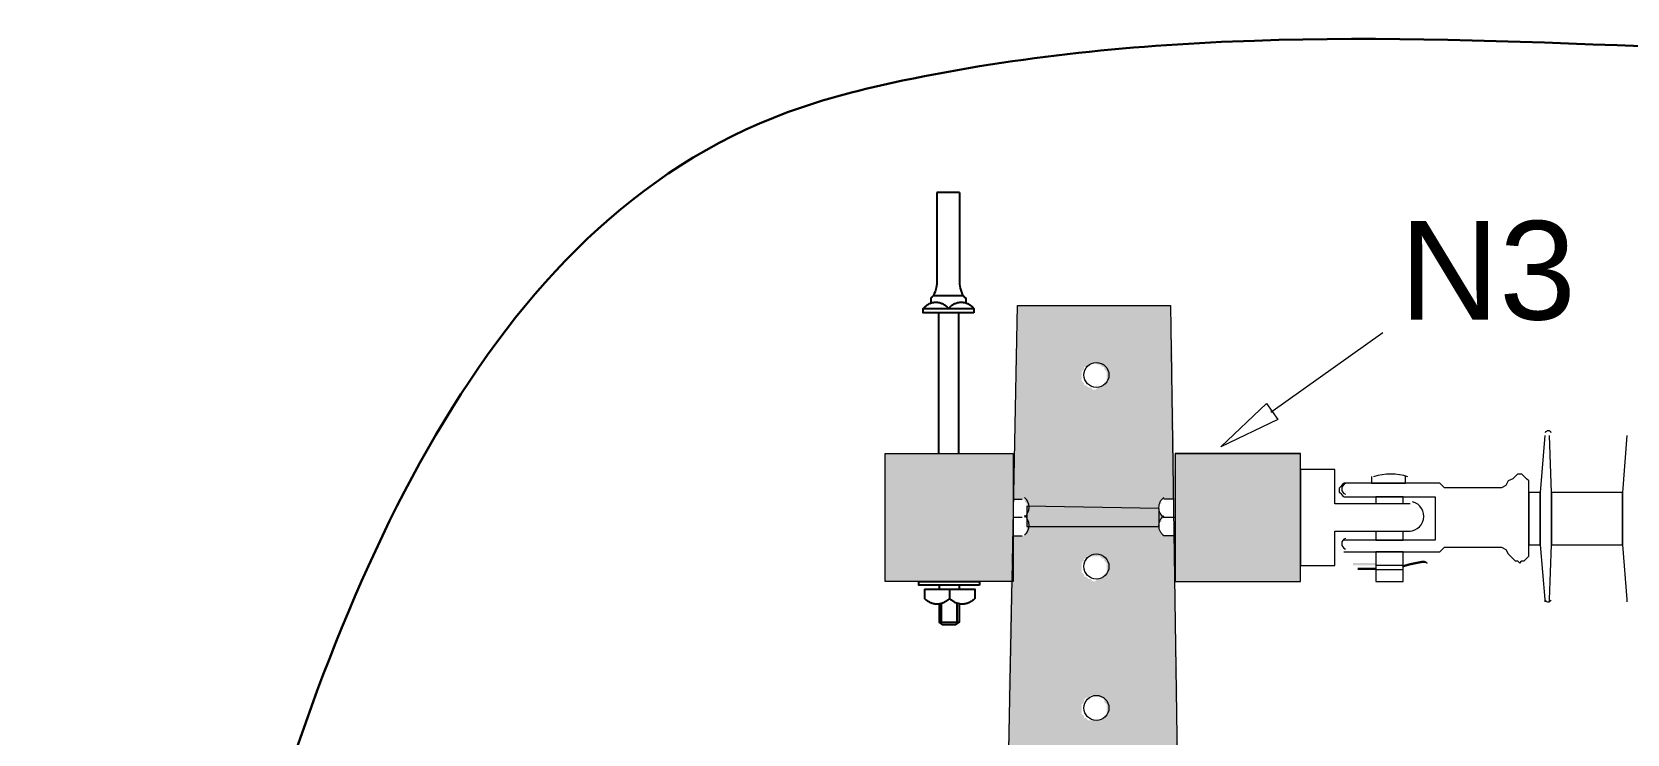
# Model space of a CAD drawing. Header units: millimetres. Extents: x 3949 to 6216, y -1987 to -943.
# Drawn here: x 5040.93 to 5075.06, y -1440.37 to -1425.33 of the extents above; entities that cross this region are included whole.
import ezdxf

# ---------------------------------------------------------------- set-up
doc = ezdxf.new("R2010")
doc.units = ezdxf.units.MM
doc.linetypes.add('DASHED', pattern=[19.05, 12.7, -6.35])
doc.layers.add('PADRÃO DE ENTRADA', color=7, linetype='Continuous', lineweight=0)
doc.styles.add('ARIAL', font='arial.ttf')

msp = doc.modelspace()

# ---------------------------------------------------------------- linework, layer by layer
at = {"layer": 'PADRÃO DE ENTRADA', "linetype": 'DASHED', "lineweight": -2}
msp.add_line((5060.779, -1428.771), (5060.299, -1428.771), dxfattribs=at)
at = {"layer": 'PADRÃO DE ENTRADA', "color": 0, "linetype": 'DASHED', "lineweight": -2}
for points in [[(5060.299, -1428.771), (5060.299, -1430.734)], [(5060.779, -1428.771), (5060.779, -1430.734)], [(5060.299, -1430.734), (5060.283, -1430.816), (5060.258, -1430.898), (5060.242, -1430.938), (5060.223, -1430.976), (5060.198, -1431.007), (5060.17, -1431.029)], [(5060.779, -1430.734), (5060.798, -1430.819), (5060.823, -1430.904), (5060.839, -1430.948), (5060.864, -1430.985), (5060.892, -1431.017), (5060.927, -1431.039)]]:
    msp.add_lwpolyline(points, dxfattribs=at)
at = {"layer": 'PADRÃO DE ENTRADA', "color": 0, "lineweight": -2}
for points in [[(5060.864, -1430.985), (5060.217, -1430.985)], [(5060.006, -1431.262), (5060.041, -1431.221), (5060.053, -1431.209), (5060.066, -1431.199), (5060.079, -1431.187), (5060.091, -1431.177), (5060.104, -1431.168), (5060.119, -1431.161), (5060.135, -1431.152), (5060.148, -1431.146), (5060.163, -1431.139), (5060.179, -1431.136), (5060.195, -1431.13), (5060.211, -1431.127), (5060.226, -1431.124), (5060.242, -1431.121), (5060.258, -1431.121), (5060.277, -1431.121), (5060.292, -1431.121), (5060.308, -1431.121), (5060.324, -1431.124), (5060.339, -1431.127), (5060.355, -1431.13), (5060.371, -1431.133), (5060.386, -1431.139), (5060.402, -1431.146), (5060.418, -1431.152), (5060.43, -1431.158), (5060.446, -1431.168), (5060.462, -1431.177), (5060.474, -1431.187), (5060.487, -1431.196), (5060.5, -1431.209), (5060.512, -1431.218), (5060.547, -1431.259)], [(5061.09, -1431.35), (5060.006, -1431.35), (5060.006, -1431.259), (5061.09, -1431.259), (5061.09, -1431.35)], [(5060.17, -1431.029), (5060.17, -1431.139)], [(5060.335, -1431.347), (5060.335, -1434.363)], [(5060.547, -1431.259), (5060.581, -1431.218), (5060.594, -1431.209), (5060.606, -1431.196), (5060.619, -1431.187), (5060.632, -1431.177), (5060.647, -1431.168), (5060.66, -1431.158), (5060.675, -1431.152), (5060.691, -1431.146), (5060.707, -1431.139), (5060.723, -1431.133), (5060.738, -1431.13), (5060.754, -1431.127), (5060.77, -1431.124), (5060.785, -1431.121), (5060.801, -1431.121), (5060.817, -1431.121), (5060.833, -1431.121), (5060.851, -1431.121), (5060.867, -1431.124), (5060.883, -1431.127), (5060.899, -1431.13), (5060.914, -1431.133), (5060.93, -1431.139), (5060.946, -1431.146), (5060.958, -1431.152), (5060.974, -1431.158), (5060.99, -1431.168), (5061.002, -1431.174), (5061.018, -1431.187), (5061.03, -1431.196), (5061.043, -1431.209), (5061.056, -1431.218), (5061.09, -1431.259)], [(5060.762, -1431.347), (5060.762, -1434.363)], [(5060.927, -1431.139), (5060.927, -1431.039)], [(5061.211, -1437.181), (5059.911, -1437.181), (5059.911, -1437.097), (5061.211, -1437.097), (5061.211, -1437.181)], [(5061.111, -1437.463), (5061.07, -1437.5), (5061.057, -1437.51), (5061.041, -1437.519), (5061.029, -1437.529), (5061.013, -1437.538), (5061.001, -1437.544), (5060.985, -1437.554), (5060.972, -1437.56), (5060.957, -1437.563), (5060.944, -1437.569), (5060.928, -1437.573), (5060.913, -1437.576), (5060.897, -1437.579), (5060.884, -1437.582), (5060.869, -1437.585), (5060.853, -1437.585), (5060.837, -1437.585), (5060.825, -1437.585), (5060.809, -1437.585), (5060.793, -1437.582), (5060.781, -1437.579), (5060.765, -1437.576), (5060.749, -1437.573), (5060.734, -1437.569), (5060.721, -1437.563), (5060.705, -1437.56), (5060.693, -1437.554), (5060.677, -1437.544), (5060.664, -1437.538), (5060.649, -1437.529), (5060.636, -1437.519), (5060.621, -1437.51), (5060.608, -1437.5), (5060.57, -1437.463), (5060.529, -1437.5), (5060.517, -1437.51), (5060.501, -1437.519), (5060.489, -1437.529), (5060.473, -1437.538), (5060.46, -1437.544), (5060.445, -1437.554), (5060.432, -1437.56), (5060.416, -1437.563), (5060.404, -1437.569), (5060.388, -1437.573), (5060.372, -1437.576), (5060.357, -1437.579), (5060.344, -1437.582), (5060.328, -1437.585), (5060.313, -1437.585), (5060.297, -1437.585), (5060.284, -1437.585), (5060.269, -1437.585), (5060.253, -1437.582), (5060.237, -1437.579), (5060.225, -1437.576), (5060.209, -1437.573), (5060.193, -1437.569), (5060.181, -1437.563), (5060.165, -1437.56), (5060.152, -1437.554), (5060.137, -1437.544), (5060.124, -1437.538), (5060.108, -1437.529), (5060.096, -1437.519), (5060.08, -1437.51), (5060.068, -1437.5), (5060.03, -1437.463)], [(5060.033, -1437.262), (5061.111, -1437.262), (5061.111, -1437.463)], [(5060.033, -1437.262), (5060.033, -1437.466)], [(5060.344, -1437.179), (5060.344, -1437.262)], [(5060.57, -1437.262), (5060.57, -1437.463)], [(5060.771, -1437.179), (5060.771, -1437.262)], [(5060.344, -1437.582), (5060.344, -1437.972)], [(5060.388, -1437.573), (5060.388, -1437.972)], [(5060.727, -1437.566), (5060.727, -1437.972)], [(5060.771, -1437.579), (5060.771, -1437.972)], [(5060.344, -1437.972), (5060.771, -1437.972), (5060.69, -1438.028), (5060.426, -1438.028), (5060.344, -1437.972)]]:
    msp.add_lwpolyline(points, dxfattribs=at)
at = {"layer": 'PADRÃO DE ENTRADA', "lineweight": 5}
for points in [[(5061.733, -1445.835), (5062.025, -1431.189), (5065.296, -1431.189), (5065.785, -1464.68)], [(5068.079, -1434.363), (5065.394, -1434.363)], [(5068.079, -1434.363), (5065.394, -1434.363), (5068.079, -1434.363), (5065.394, -1434.363)], [(5070.423, -1435.437), (5068.811, -1435.437), (5068.811, -1434.704), (5068.079, -1434.704), (5068.079, -1436.755), (5068.811, -1436.755), (5068.811, -1436.023), (5070.423, -1436.023)], [(5061.928, -1435.339), (5062.123, -1435.339)], [(5065.345, -1435.339), (5065.15, -1435.339)], [(5065.052, -1435.925), (5065.052, -1435.534)], [(5061.928, -1436.12), (5062.123, -1436.12)]]:
    msp.add_lwpolyline(points, dxfattribs=at)
at = {"layer": 'PADRÃO DE ENTRADA', "color": 150, "lineweight": 5, "true_color": 0x007eff}
msp.add_lwpolyline([(5069.837, -1431.775), (5067.445, -1433.484)], dxfattribs=at)
msp.add_lwpolyline([(5067.591, -1433.63), (5066.37, -1434.216), (5067.347, -1433.289)], close=True, dxfattribs=at)
at = {"layer": 'PADRÃO DE ENTRADA', "color": 7, "lineweight": 5}
for points in [[(5073.303, -1433.972), (5073.205, -1435.193), (5073.205, -1436.315), (5073.303, -1437.487), (5073.303, -1437.536)], [(5073.401, -1437.536), (5073.401, -1437.487), (5073.449, -1436.315), (5073.449, -1435.193), (5073.401, -1433.972)], [(5075.061, -1433.972), (5074.963, -1435.193), (5074.963, -1436.315), (5075.061, -1437.487), (5075.061, -1437.536)], [(5069.007, -1436.462), (5071.057, -1436.462), (5071.155, -1436.364), (5072.375, -1436.364), (5072.473, -1436.413), (5072.522, -1436.511), (5072.619, -1436.608), (5072.668, -1436.657), (5072.717, -1436.657), (5072.766, -1436.706), (5072.815, -1436.657), (5072.864, -1436.657), (5072.912, -1436.608), (5072.961, -1436.56), (5072.961, -1436.511), (5072.961, -1436.364), (5072.961, -1436.315), (5072.961, -1435.095), (5072.961, -1434.997), (5072.961, -1434.948), (5072.912, -1434.9), (5072.864, -1434.851), (5072.815, -1434.802), (5072.766, -1434.802), (5072.717, -1434.802), (5072.668, -1434.851), (5072.619, -1434.9), (5072.522, -1434.948), (5072.473, -1435.046), (5072.375, -1435.095), (5071.155, -1435.095), (5071.057, -1434.997), (5069.007, -1434.997)], [(5069.593, -1434.851), (5069.593, -1434.997), (5070.325, -1434.997), (5070.325, -1434.851)], [(5061.928, -1435.339), (5061.928, -1436.12)], [(5069.007, -1435.29), (5070.96, -1435.29), (5070.96, -1436.218), (5069.007, -1436.218)], [(5070.276, -1435.437), (5070.276, -1435.29), (5069.69, -1435.29), (5069.69, -1435.437)], [(5062.123, -1435.73), (5061.928, -1435.73)], [(5069.69, -1436.023), (5069.69, -1436.218), (5070.276, -1436.218), (5070.276, -1436.023)], [(5070.276, -1436.755), (5069.69, -1436.755)], [(5070.276, -1436.852), (5069.69, -1436.852)]]:
    msp.add_lwpolyline(points, dxfattribs=at)
at = {"layer": 'PADRÃO DE ENTRADA', "lineweight": 5}
for points in [[(5061.928, -1435.73), (5061.928, -1437.097), (5059.194, -1437.097), (5059.194, -1434.363), (5061.928, -1434.363)], [(5065.394, -1435.73), (5065.394, -1437.097), (5068.079, -1437.097), (5068.079, -1434.363), (5065.394, -1434.363)], [(5062.221, -1435.486), (5062.221, -1435.925), (5065.052, -1435.925), (5065.052, -1435.534)]]:
    msp.add_lwpolyline(points, close=True, dxfattribs=at)
at = {"layer": 'PADRÃO DE ENTRADA', "lineweight": 0}
msp.add_lwpolyline([(5069.007, -1435.29), (5068.958, -1435.241), (5068.909, -1435.193), (5068.909, -1435.144), (5068.909, -1435.095), (5068.958, -1435.046), (5069.007, -1434.997)], dxfattribs=at)
at = {"layer": 'PADRÃO DE ENTRADA', "lineweight": 5}
for points in [[(5065.394, -1435.73), (5065.15, -1435.73, -0.47856), (5065.152, -1435.301)], [(5065.394, -1436.12), (5065.15, -1436.12, -0.47856), (5065.152, -1435.691)]]:
    msp.add_lwpolyline(points, format="xyb", dxfattribs=at)
at = {"layer": 'PADRÃO DE ENTRADA', "color": 7, "lineweight": 5}
for points in [[(5073.205, -1435.193), (5072.961, -1435.193), (5072.961, -1436.315), (5073.205, -1436.315)], [(5074.963, -1435.193), (5073.449, -1435.193), (5073.449, -1436.315), (5074.963, -1436.315)], [(5070.276, -1436.462), (5069.69, -1436.462), (5069.69, -1437.097), (5070.276, -1437.097)]]:
    msp.add_lwpolyline(points, close=True, dxfattribs=at)
at = {"layer": 'PADRÃO DE ENTRADA', "color": 7, "lineweight": 0}
msp.add_lwpolyline([(5070.252, -1436.779, 0.0479, 0.0479, 0), (5070.423, -1436.73, 0.0488, 0.0488, 0), (5070.667, -1436.682, 0.0488, 0.0488, 0), (5070.74, -1436.682, 0.0345, 0.0345, 0), (5070.789, -1436.706, 0, 0, 0), (5070.789, -1436.804, 0, 0, 0), (5070.715, -1436.877, 0, 0, 0), (5070.252, -1436.828, 0, 0, 0)], format="xyseb", dxfattribs=at)
at = {"layer": 'PADRÃO DE ENTRADA', "lineweight": 5}
for centre in [(5063.71, -1432.678), (5063.71, -1436.779), (5063.71, -1439.806)]:
    msp.add_circle(centre, 0.268, dxfattribs=at)
at = {"layer": 'PADRÃO DE ENTRADA', "color": 7, "lineweight": 5}
for centre, radius, start, end in [((5073.376, -1433.948), 0.0732, 25.0952, 154.9136), ((5069.08, -1435.119), 0.122, 109.8533, 250.1519), ((5070.008, -1436.047), 1.245, 72.7941, 107.2135), ((5069.08, -1436.291), 0.122, 109.8801, 250.1199), ((5073.376, -1437.463), 0.0732, 212.9157, 327.0484)]:
    msp.add_arc(centre, radius, start, end, dxfattribs=at)
at = {"layer": 'PADRÃO DE ENTRADA', "lineweight": 5}
for centre, radius, start, end in [((5062.001, -1435.51), 0.269, 308.8522, 51.1478), ((5070.398, -1435.705), 0.317, 259.3882, 76.6739), ((5062.001, -1435.9), 0.269, 308.8522, 51.1478)]:
    msp.add_arc(centre, radius, start, end, dxfattribs=at)
at = {"layer": 'PADRÃO DE ENTRADA', "lineweight": 30}
msp.add_spline([(5093.393, -1440.66), (5091.169, -1440.172), (5089.929, -1436.899), (5088.761, -1426.981), (5088.25, -1426.543), (5083.945, -1425.814), (5067.09, -1425.522), (5059.564, -1426.378), (5057.101, -1427.055), (5045.376, -1444.627), (5040.935, -1479.668)], degree=3, dxfattribs=at)
at = {"layer": 'PADRÃO DE ENTRADA', "color": 8}
for points in [[(5062.025, -1431.189), (5065.345, -1432.41), (5061.977, -1432.41)], [(5065.296, -1431.189), (5062.025, -1431.189), (5065.345, -1432.41)], [(5063.637, -1432.41), (5061.977, -1432.41), (5063.588, -1432.459)], [(5061.977, -1432.41), (5063.588, -1432.459), (5061.977, -1432.459)], [(5063.539, -1432.459), (5063.539, -1432.459), (5061.977, -1432.459)], [(5063.539, -1432.459), (5061.977, -1432.459), (5063.588, -1432.459)], [(5063.539, -1432.459), (5061.977, -1432.459), (5063.49, -1432.507)], [(5061.977, -1432.459), (5063.49, -1432.507), (5061.977, -1432.507)], [(5063.441, -1432.507), (5063.441, -1432.507), (5061.977, -1432.507)], [(5063.441, -1432.507), (5061.977, -1432.507), (5063.49, -1432.507)], [(5063.441, -1432.507), (5061.977, -1432.507), (5063.441, -1432.556)], [(5061.977, -1432.507), (5063.441, -1432.556), (5061.977, -1432.556)], [(5063.441, -1432.556), (5061.977, -1432.556), (5063.392, -1432.605)], [(5061.977, -1432.556), (5063.392, -1432.605), (5061.977, -1432.605)], [(5063.392, -1432.605), (5061.977, -1432.605), (5063.392, -1432.654)], [(5061.977, -1432.605), (5063.392, -1432.654), (5061.977, -1432.654)], [(5063.392, -1432.654), (5061.977, -1432.654), (5063.392, -1432.703)], [(5061.977, -1432.654), (5063.392, -1432.703), (5061.977, -1432.703)], [(5063.392, -1432.703), (5061.977, -1432.703), (5063.392, -1432.752)], [(5061.977, -1432.703), (5063.392, -1432.752), (5061.977, -1432.752)], [(5065.345, -1432.41), (5063.685, -1432.41), (5065.345, -1432.459)], [(5063.685, -1432.41), (5065.345, -1432.459), (5063.734, -1432.459)], [(5063.734, -1432.459), (5065.345, -1432.459), (5063.783, -1432.459)], [(5065.345, -1432.459), (5063.783, -1432.459), (5065.345, -1432.507)], [(5063.783, -1432.459), (5065.345, -1432.507), (5063.832, -1432.507)], [(5063.832, -1432.507), (5065.345, -1432.507), (5063.881, -1432.507)], [(5065.345, -1432.507), (5063.881, -1432.507), (5065.345, -1432.556)], [(5063.881, -1432.507), (5065.345, -1432.556), (5063.881, -1432.556)], [(5065.345, -1432.556), (5063.881, -1432.556), (5065.345, -1432.605)], [(5063.881, -1432.556), (5065.345, -1432.605), (5063.929, -1432.605)], [(5065.345, -1432.605), (5063.929, -1432.605), (5065.345, -1432.654)], [(5063.929, -1432.605), (5065.345, -1432.654), (5063.929, -1432.654)], [(5065.345, -1432.654), (5063.929, -1432.654), (5065.345, -1432.703)], [(5063.929, -1432.654), (5065.345, -1432.703), (5063.929, -1432.703)], [(5065.345, -1432.703), (5063.929, -1432.703), (5065.345, -1432.752)], [(5063.929, -1432.703), (5065.345, -1432.752), (5063.929, -1432.752)], [(5061.977, -1432.996), (5065.394, -1435.339), (5061.928, -1435.339)], [(5063.392, -1432.752), (5061.977, -1432.752), (5063.392, -1432.8)], [(5061.977, -1432.752), (5063.392, -1432.8), (5061.977, -1432.8)], [(5063.392, -1432.8), (5061.977, -1432.8), (5063.441, -1432.849)], [(5061.977, -1432.8), (5063.441, -1432.849), (5061.977, -1432.849)], [(5063.441, -1432.849), (5061.977, -1432.849), (5063.441, -1432.898)], [(5061.977, -1432.849), (5063.441, -1432.898), (5061.977, -1432.898)], [(5063.49, -1432.898), (5063.49, -1432.898), (5061.977, -1432.898)], [(5063.49, -1432.898), (5061.977, -1432.898), (5063.441, -1432.898)], [(5063.49, -1432.898), (5061.977, -1432.898), (5063.539, -1432.947)], [(5061.977, -1432.898), (5063.539, -1432.947), (5061.977, -1432.947)], [(5063.588, -1432.947), (5063.588, -1432.947), (5061.977, -1432.947)], [(5063.588, -1432.947), (5061.977, -1432.947), (5063.539, -1432.947)], [(5063.588, -1432.947), (5061.977, -1432.947), (5063.637, -1432.996)], [(5061.977, -1432.947), (5063.637, -1432.996), (5061.977, -1432.996)], [(5065.345, -1432.996), (5061.977, -1432.996), (5065.394, -1435.339)], [(5063.734, -1432.947), (5065.345, -1432.996), (5063.685, -1432.996)], [(5063.783, -1432.947), (5065.345, -1432.947), (5063.734, -1432.947)], [(5065.345, -1432.947), (5063.734, -1432.947), (5065.345, -1432.996)], [(5063.832, -1432.898), (5065.345, -1432.947), (5063.783, -1432.947)], [(5063.881, -1432.898), (5065.345, -1432.898), (5063.832, -1432.898)], [(5065.345, -1432.898), (5063.832, -1432.898), (5065.345, -1432.947)], [(5063.929, -1432.8), (5065.345, -1432.849), (5063.881, -1432.849)], [(5065.345, -1432.849), (5063.881, -1432.849), (5065.345, -1432.898)], [(5063.881, -1432.849), (5065.345, -1432.898), (5063.881, -1432.898)], [(5065.345, -1432.752), (5063.929, -1432.752), (5065.345, -1432.8)], [(5063.929, -1432.752), (5065.345, -1432.8), (5063.929, -1432.8)], [(5065.345, -1432.8), (5063.929, -1432.8), (5065.345, -1432.849)], [(5061.928, -1434.363), (5059.194, -1434.363), (5061.928, -1435.73)], [(5059.194, -1434.363), (5061.928, -1435.73), (5059.194, -1435.73)], [(5068.079, -1434.363), (5065.394, -1434.363), (5068.079, -1435.486)], [(5065.394, -1434.363), (5068.079, -1435.486), (5065.394, -1435.486)], [(5062.123, -1435.339), (5065.394, -1435.339), (5065.394, -1435.339)], [(5065.394, -1435.339), (5065.394, -1435.339), (5062.123, -1435.339)], [(5062.123, -1435.339), (5065.15, -1435.339), (5062.172, -1435.339)], [(5065.101, -1435.339), (5065.101, -1435.339), (5062.172, -1435.339)], [(5065.101, -1435.339), (5062.172, -1435.339), (5065.15, -1435.339)], [(5065.101, -1435.339), (5062.172, -1435.339), (5065.101, -1435.388)], [(5062.172, -1435.339), (5065.101, -1435.388), (5062.172, -1435.388)], [(5062.172, -1435.388), (5065.101, -1435.388), (5065.101, -1435.388)], [(5065.101, -1435.388), (5062.172, -1435.388), (5065.101, -1435.437)], [(5062.172, -1435.388), (5065.101, -1435.437), (5062.221, -1435.437)], [(5062.221, -1435.437), (5065.101, -1435.437), (5065.101, -1435.437)], [(5065.052, -1435.437), (5065.052, -1435.437), (5062.221, -1435.437)], [(5065.052, -1435.437), (5062.221, -1435.437), (5065.101, -1435.437)], [(5065.052, -1435.437), (5062.221, -1435.437), (5065.052, -1435.486)], [(5062.221, -1435.437), (5065.052, -1435.486), (5062.221, -1435.486)], [(5061.928, -1435.73), (5059.194, -1435.73), (5061.928, -1435.778)], [(5059.194, -1435.73), (5061.928, -1435.778), (5059.194, -1435.778)], [(5061.928, -1435.778), (5059.194, -1435.778), (5061.879, -1437.097)], [(5059.194, -1435.778), (5061.879, -1437.097), (5059.194, -1437.097)], [(5062.221, -1435.486), (5065.052, -1435.534), (5062.221, -1435.534)], [(5065.052, -1435.486), (5062.221, -1435.486), (5065.052, -1435.534)], [(5062.221, -1435.486), (5065.052, -1435.486), (5065.052, -1435.486)], [(5065.052, -1435.486), (5065.052, -1435.486), (5062.221, -1435.486)], [(5065.052, -1435.534), (5062.221, -1435.534), (5065.052, -1435.583)], [(5062.221, -1435.534), (5065.052, -1435.583), (5062.221, -1435.583)], [(5065.052, -1435.583), (5062.221, -1435.583), (5065.052, -1435.632)], [(5062.221, -1435.583), (5065.052, -1435.632), (5062.221, -1435.632)], [(5065.052, -1435.632), (5062.221, -1435.632), (5065.101, -1435.681)], [(5062.221, -1435.632), (5065.101, -1435.681), (5062.221, -1435.681)], [(5062.221, -1435.681), (5065.101, -1435.681), (5065.101, -1435.681)], [(5065.101, -1435.681), (5062.221, -1435.681), (5065.15, -1435.73)], [(5062.221, -1435.681), (5065.15, -1435.73), (5062.221, -1435.73)], [(5065.15, -1435.73), (5062.221, -1435.73), (5065.101, -1435.778)], [(5062.221, -1435.73), (5065.101, -1435.778), (5062.221, -1435.778)], [(5065.101, -1435.778), (5062.221, -1435.778), (5065.101, -1435.827)], [(5062.221, -1435.778), (5065.101, -1435.827), (5062.221, -1435.827)], [(5068.079, -1435.486), (5065.394, -1435.486), (5068.079, -1437.097)], [(5065.394, -1435.486), (5068.079, -1437.097), (5065.394, -1437.097)], [(5061.928, -1436.12), (5065.15, -1436.12), (5065.15, -1436.12)], [(5065.15, -1436.12), (5065.15, -1436.12), (5061.928, -1436.12)], [(5065.394, -1436.12), (5061.928, -1436.12), (5065.394, -1436.56)], [(5061.928, -1436.12), (5065.394, -1436.56), (5061.928, -1436.56)], [(5062.172, -1436.12), (5065.15, -1436.12), (5062.123, -1436.12)], [(5062.221, -1436.023), (5065.101, -1436.071), (5062.172, -1436.071)], [(5062.172, -1436.071), (5065.101, -1436.071), (5065.101, -1436.071)], [(5065.101, -1436.071), (5062.172, -1436.071), (5065.101, -1436.12)], [(5062.172, -1436.071), (5065.101, -1436.12), (5062.172, -1436.12)], [(5062.172, -1436.12), (5065.101, -1436.12), (5065.101, -1436.12)], [(5065.101, -1436.12), (5062.172, -1436.12), (5065.15, -1436.12)], [(5065.052, -1435.827), (5065.052, -1435.827), (5062.221, -1435.827)], [(5065.052, -1435.827), (5062.221, -1435.827), (5065.101, -1435.827)], [(5065.052, -1435.827), (5062.221, -1435.827), (5065.052, -1435.876)], [(5062.221, -1435.827), (5065.052, -1435.876), (5062.221, -1435.876)], [(5065.052, -1435.876), (5062.221, -1435.876), (5065.052, -1435.925)], [(5062.221, -1435.876), (5065.052, -1435.925), (5062.221, -1435.925)], [(5065.052, -1435.925), (5062.221, -1435.925), (5065.052, -1435.974)], [(5062.221, -1435.925), (5065.052, -1435.974), (5062.221, -1435.974)], [(5062.221, -1435.974), (5065.052, -1435.974), (5065.052, -1435.974)], [(5065.052, -1435.974), (5062.221, -1435.974), (5065.052, -1436.023)], [(5062.221, -1435.974), (5065.052, -1436.023), (5062.221, -1436.023)], [(5062.221, -1436.023), (5065.052, -1436.023), (5065.052, -1436.023)], [(5065.052, -1436.023), (5062.221, -1436.023), (5065.101, -1436.071)], [(5063.588, -1436.56), (5063.588, -1436.56), (5061.928, -1436.56)], [(5063.588, -1436.56), (5061.928, -1436.56), (5063.637, -1436.56)], [(5063.539, -1436.56), (5063.539, -1436.56), (5061.928, -1436.56)], [(5063.539, -1436.56), (5061.928, -1436.56), (5063.588, -1436.56)], [(5063.539, -1436.56), (5061.928, -1436.56), (5063.49, -1436.608)], [(5061.928, -1436.56), (5063.49, -1436.608), (5061.928, -1436.608)], [(5063.441, -1436.608), (5063.441, -1436.608), (5061.928, -1436.608)], [(5063.441, -1436.608), (5061.928, -1436.608), (5063.49, -1436.608)], [(5063.441, -1436.608), (5061.928, -1436.608), (5063.441, -1436.657)], [(5061.928, -1436.608), (5063.441, -1436.657), (5061.928, -1436.657)], [(5063.441, -1436.657), (5061.928, -1436.657), (5063.392, -1436.706)], [(5061.928, -1436.657), (5063.392, -1436.706), (5061.928, -1436.706)], [(5063.392, -1436.706), (5061.928, -1436.706), (5063.392, -1436.755)], [(5061.928, -1436.706), (5063.392, -1436.755), (5061.928, -1436.755)], [(5063.392, -1436.755), (5061.928, -1436.755), (5063.392, -1436.804)], [(5061.928, -1436.755), (5063.392, -1436.804), (5061.928, -1436.804)], [(5063.392, -1436.804), (5061.928, -1436.804), (5063.392, -1436.852)], [(5061.928, -1436.804), (5063.392, -1436.852), (5061.928, -1436.852)], [(5063.685, -1436.56), (5065.394, -1436.56), (5063.734, -1436.56)], [(5063.734, -1436.56), (5065.394, -1436.56), (5063.783, -1436.56)], [(5065.394, -1436.56), (5063.783, -1436.56), (5065.394, -1436.608)], [(5063.783, -1436.56), (5065.394, -1436.608), (5063.832, -1436.608)], [(5063.832, -1436.608), (5065.394, -1436.608), (5063.881, -1436.608)], [(5065.394, -1436.608), (5063.881, -1436.608), (5065.394, -1436.657)], [(5063.881, -1436.608), (5065.394, -1436.657), (5063.881, -1436.657)], [(5065.394, -1436.657), (5063.881, -1436.657), (5065.394, -1436.706)], [(5063.881, -1436.657), (5065.394, -1436.706), (5063.929, -1436.706)], [(5065.394, -1436.706), (5063.929, -1436.706), (5065.394, -1436.755)], [(5063.929, -1436.706), (5065.394, -1436.755), (5063.929, -1436.755)], [(5065.394, -1436.755), (5063.929, -1436.755), (5065.394, -1436.804)], [(5063.929, -1436.755), (5065.394, -1436.804), (5063.929, -1436.804)], [(5065.394, -1436.804), (5063.929, -1436.804), (5065.394, -1436.852)], [(5063.929, -1436.804), (5065.394, -1436.852), (5063.929, -1436.852)], [(5061.879, -1437.097), (5065.443, -1439.538), (5061.83, -1439.538)], [(5061.879, -1437.097), (5065.394, -1437.097), (5065.394, -1437.097)], [(5065.394, -1437.097), (5065.394, -1437.097), (5061.879, -1437.097)], [(5065.394, -1437.097), (5061.879, -1437.097), (5065.443, -1439.538)], [(5063.392, -1436.852), (5061.928, -1436.852), (5063.392, -1436.901)], [(5061.928, -1436.852), (5063.392, -1436.901), (5061.928, -1436.901)], [(5063.392, -1436.901), (5061.928, -1436.901), (5063.441, -1436.95)], [(5061.928, -1436.901), (5063.441, -1436.95), (5061.928, -1436.95)], [(5063.441, -1436.95), (5061.928, -1436.95), (5063.441, -1436.999)], [(5061.928, -1436.95), (5063.441, -1436.999), (5061.928, -1436.999)], [(5063.49, -1436.999), (5063.49, -1436.999), (5061.928, -1436.999)], [(5063.49, -1436.999), (5061.928, -1436.999), (5063.441, -1436.999)], [(5063.49, -1436.999), (5061.928, -1436.999), (5063.539, -1437.048)], [(5061.928, -1436.999), (5063.539, -1437.048), (5061.928, -1437.048)], [(5063.588, -1437.048), (5063.588, -1437.048), (5061.928, -1437.048)], [(5063.588, -1437.048), (5061.928, -1437.048), (5063.539, -1437.048)], [(5063.588, -1437.048), (5061.928, -1437.048), (5063.637, -1437.097)], [(5061.928, -1437.048), (5063.637, -1437.097), (5061.928, -1437.097)], [(5061.928, -1437.097), (5065.394, -1437.097), (5065.394, -1437.097)], [(5065.394, -1437.097), (5065.394, -1437.097), (5061.928, -1437.097)], [(5063.734, -1437.048), (5065.394, -1437.097), (5063.685, -1437.097)], [(5063.783, -1437.048), (5065.394, -1437.048), (5063.734, -1437.048)], [(5065.394, -1437.048), (5063.734, -1437.048), (5065.394, -1437.097)], [(5063.832, -1436.999), (5065.394, -1437.048), (5063.783, -1437.048)], [(5063.881, -1436.999), (5065.394, -1436.999), (5063.832, -1436.999)], [(5065.394, -1436.999), (5063.832, -1436.999), (5065.394, -1437.048)], [(5063.929, -1436.901), (5065.394, -1436.95), (5063.881, -1436.95)], [(5065.394, -1436.95), (5063.881, -1436.95), (5065.394, -1436.999)], [(5063.881, -1436.95), (5065.394, -1436.999), (5063.881, -1436.999)], [(5065.394, -1436.852), (5063.929, -1436.852), (5065.394, -1436.901)], [(5063.929, -1436.852), (5065.394, -1436.901), (5063.929, -1436.901)], [(5065.394, -1436.901), (5063.929, -1436.901), (5065.394, -1436.95)], [(5063.588, -1439.538), (5063.588, -1439.538), (5061.83, -1439.538)], [(5063.588, -1439.538), (5061.83, -1439.538), (5063.637, -1439.538)], [(5063.588, -1439.538), (5061.83, -1439.538), (5063.539, -1439.586)], [(5061.83, -1439.538), (5063.539, -1439.586), (5061.83, -1439.586)], [(5063.685, -1439.538), (5065.443, -1439.538), (5063.734, -1439.538)], [(5065.443, -1439.538), (5063.734, -1439.538), (5065.443, -1439.586)], [(5063.734, -1439.538), (5065.443, -1439.586), (5063.783, -1439.586)], [(5063.49, -1439.586), (5063.49, -1439.586), (5061.83, -1439.586)], [(5063.49, -1439.586), (5061.83, -1439.586), (5063.539, -1439.586)], [(5063.49, -1439.586), (5061.83, -1439.586), (5063.441, -1439.635)], [(5061.83, -1439.586), (5063.441, -1439.635), (5061.83, -1439.635)], [(5063.441, -1439.635), (5061.83, -1439.635), (5063.441, -1439.684)], [(5061.83, -1439.635), (5063.441, -1439.684), (5061.83, -1439.684)], [(5063.441, -1439.684), (5061.83, -1439.684), (5063.392, -1439.733)], [(5061.83, -1439.684), (5063.392, -1439.733), (5061.83, -1439.733)], [(5063.392, -1439.733), (5061.83, -1439.733), (5063.392, -1439.782)], [(5061.83, -1439.733), (5063.392, -1439.782), (5061.83, -1439.782)], [(5063.392, -1439.782), (5061.83, -1439.782), (5063.392, -1439.831)], [(5061.83, -1439.782), (5063.392, -1439.831), (5061.83, -1439.831)], [(5063.392, -1439.831), (5061.83, -1439.831), (5063.392, -1439.879)], [(5061.83, -1439.831), (5063.392, -1439.879), (5061.83, -1439.879)], [(5063.392, -1439.879), (5061.83, -1439.879), (5063.392, -1439.928)], [(5061.83, -1439.879), (5063.392, -1439.928), (5061.83, -1439.928)], [(5063.783, -1439.586), (5065.443, -1439.586), (5063.832, -1439.586)], [(5065.443, -1439.586), (5063.832, -1439.586), (5065.443, -1439.635)], [(5063.832, -1439.586), (5065.443, -1439.635), (5063.881, -1439.635)], [(5065.443, -1439.635), (5063.881, -1439.635), (5065.443, -1439.684)], [(5063.881, -1439.635), (5065.443, -1439.684), (5063.881, -1439.684)], [(5065.443, -1439.684), (5063.881, -1439.684), (5065.443, -1439.733)], [(5063.881, -1439.684), (5065.443, -1439.733), (5063.929, -1439.733)], [(5065.443, -1439.733), (5063.929, -1439.733), (5065.443, -1439.782)], [(5063.929, -1439.733), (5065.443, -1439.782), (5063.929, -1439.782)], [(5065.443, -1439.782), (5063.929, -1439.782), (5065.443, -1439.831)], [(5063.929, -1439.782), (5065.443, -1439.831), (5063.929, -1439.831)], [(5065.443, -1439.831), (5063.929, -1439.831), (5065.443, -1439.879)], [(5063.929, -1439.831), (5065.443, -1439.879), (5063.929, -1439.879)], [(5065.443, -1439.879), (5063.929, -1439.879), (5065.443, -1439.928)], [(5063.929, -1439.879), (5065.443, -1439.928), (5063.929, -1439.928)], [(5061.83, -1440.075), (5065.492, -1442.564), (5061.781, -1442.564)], [(5063.392, -1439.928), (5061.83, -1439.928), (5063.441, -1439.977)], [(5061.83, -1439.928), (5063.441, -1439.977), (5061.83, -1439.977)], [(5063.441, -1439.977), (5061.83, -1439.977), (5063.441, -1440.026)], [(5061.83, -1439.977), (5063.441, -1440.026), (5061.83, -1440.026)], [(5063.49, -1440.026), (5063.49, -1440.026), (5061.83, -1440.026)], [(5063.49, -1440.026), (5061.83, -1440.026), (5063.441, -1440.026)], [(5063.49, -1440.026), (5061.83, -1440.026), (5063.539, -1440.075)], [(5061.83, -1440.026), (5063.539, -1440.075), (5061.83, -1440.075)], [(5063.588, -1440.075), (5063.588, -1440.075), (5061.83, -1440.075)], [(5063.588, -1440.075), (5061.83, -1440.075), (5063.539, -1440.075)], [(5063.637, -1440.075), (5063.637, -1440.075), (5061.83, -1440.075)], [(5063.637, -1440.075), (5061.83, -1440.075), (5063.588, -1440.075)], [(5065.443, -1440.075), (5061.83, -1440.075), (5065.492, -1442.564)], [(5063.734, -1440.075), (5065.443, -1440.075), (5063.685, -1440.075)], [(5063.783, -1440.075), (5065.443, -1440.075), (5063.734, -1440.075)], [(5063.832, -1440.026), (5065.443, -1440.075), (5063.783, -1440.075)], [(5063.881, -1440.026), (5065.443, -1440.026), (5063.832, -1440.026)], [(5065.443, -1440.026), (5063.832, -1440.026), (5065.443, -1440.075)], [(5063.929, -1439.928), (5065.443, -1439.977), (5063.881, -1439.977)], [(5065.443, -1439.977), (5063.881, -1439.977), (5065.443, -1440.026)], [(5063.881, -1439.977), (5065.443, -1440.026), (5063.881, -1440.026)], [(5065.443, -1439.928), (5063.929, -1439.928), (5065.443, -1439.977)]]:
    msp.add_solid(points, dxfattribs=at)
at = {"layer": 'PADRÃO DE ENTRADA', "transparency": 33554559}
for points in [[(5062.221, -1435.925), (5065.052, -1435.925), (5065.052, -1435.925)], [(5059.194, -1437.097), (5060.024, -1437.097), (5060.024, -1437.097)], [(5060.024, -1437.097), (5060.024, -1437.097), (5059.194, -1437.097)], [(5061.098, -1437.097), (5061.879, -1437.097), (5061.879, -1437.097)]]:
    msp.add_solid(points, dxfattribs=at)
at = {"layer": 'PADRÃO DE ENTRADA', "color": 7, "transparency": 33554559}
for points in [[(5069.69, -1436.755), (5069.69, -1436.706), (5069.202, -1436.755)], [(5069.69, -1436.706), (5069.202, -1436.755), (5069.202, -1436.706)], [(5069.69, -1436.852), (5069.69, -1436.804), (5069.3, -1436.852)], [(5069.69, -1436.804), (5069.3, -1436.852), (5069.3, -1436.804)]]:
    msp.add_solid(points, dxfattribs=at)

# ---------------------------------------------------------------- texts
at = {"layer": 'PADRÃO DE ENTRADA', "color": 30, "insert": (5070.199, -1429.382), "char_height": 2.1108, "width": 4.72242, "attachment_point": 1, "style": 'ARIAL'}
msp.add_mtext('N3', dxfattribs=at)

doc.saveas('drawing.dxf')
